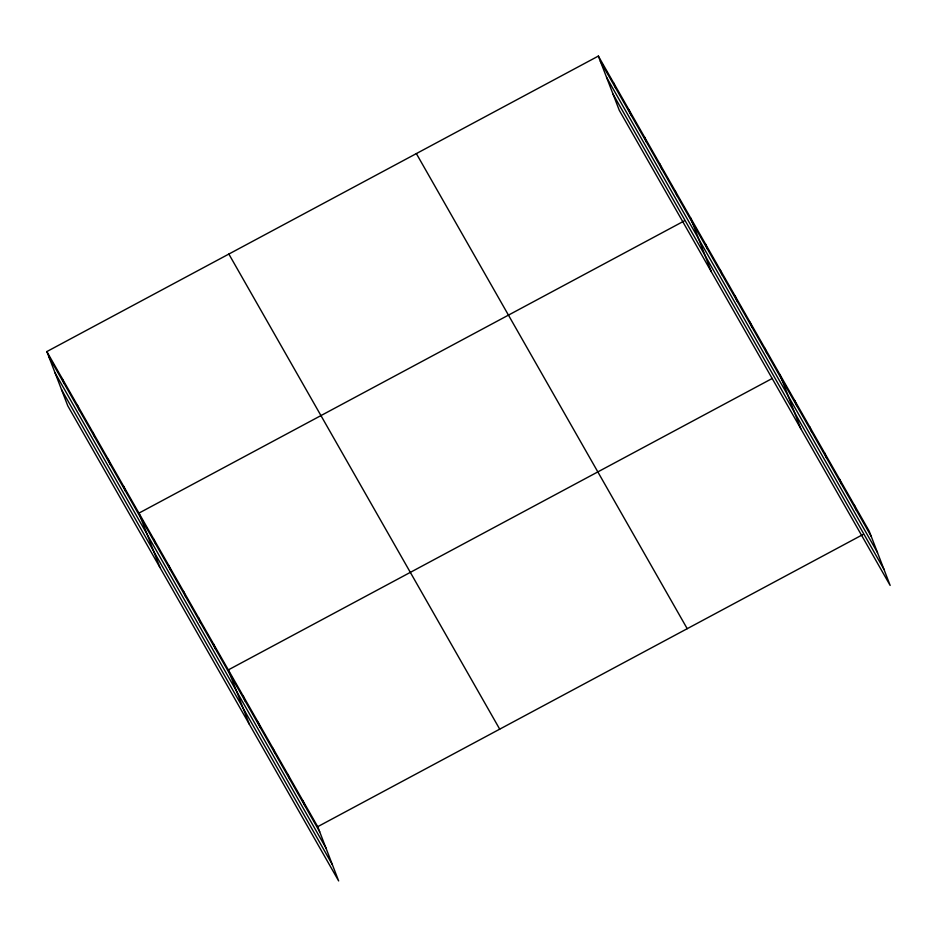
<?xml version="1.0" encoding="UTF-8"?>
<svg xmlns="http://www.w3.org/2000/svg" width="937" height="937" viewBox="0 0 937 937"><rect width="100%" height="100%" fill="white"/><g stroke="black" fill="none" stroke-linecap="round" stroke-linejoin="round"><path stroke-width="1.41" d="M46.85 351.574L317.713 826.68L338.644 880.921L67.78 405.826L46.85 351.574L598.356 56.079L869.22 531.174L890.15 585.426L619.287 110.32L598.356 56.079M684.127 220.991L138.945 513.113L159.876 567.353M772.252 378.454L228.323 669.896L249.265 724.137M317.713 826.68L862.895 534.558M600.336 61.198L871.187 536.304M606.59 77.408L877.454 552.514M613.032 94.11L883.896 569.216M416.356 153.586L687.219 628.692M228.851 254.056L499.714 729.162M48.829 356.692L319.693 831.798M55.084 372.914L325.947 848.008M61.526 389.616L332.389 864.71M854.321 505.043L856.301 510.173M839.423 478.912L841.403 484.042M824.525 452.782L826.504 457.912M809.627 426.651L811.606 431.781M794.728 400.521L796.708 405.651M779.83 374.39L800.76 428.642M764.932 348.259L766.911 353.39M750.033 322.129L752.013 327.259M735.135 295.998L737.114 301.128M720.248 269.868L722.216 274.998M705.35 243.737L707.318 248.867M690.452 217.607L711.382 271.859M675.097 190.691L677.076 195.81M659.753 163.764L661.733 168.883M644.398 136.837L646.378 141.967M629.055 109.922L631.034 115.04M613.7 82.995L615.679 88.113M302.815 800.549L304.794 805.668M287.917 774.419L289.896 779.537M273.018 748.288L274.998 753.407M258.12 722.158L260.099 727.276M243.222 696.027L245.201 701.145M213.425 643.766L215.405 648.884M198.527 617.635L200.506 622.754M183.64 591.505L185.608 596.623M168.742 565.374L170.71 570.492M153.844 539.243L155.811 544.362M123.59 486.186L125.57 491.304M108.247 459.259L110.226 464.389M92.892 432.344L94.871 437.462M77.548 405.416L79.528 410.547M62.193 378.501L64.173 383.62"/></g></svg>
